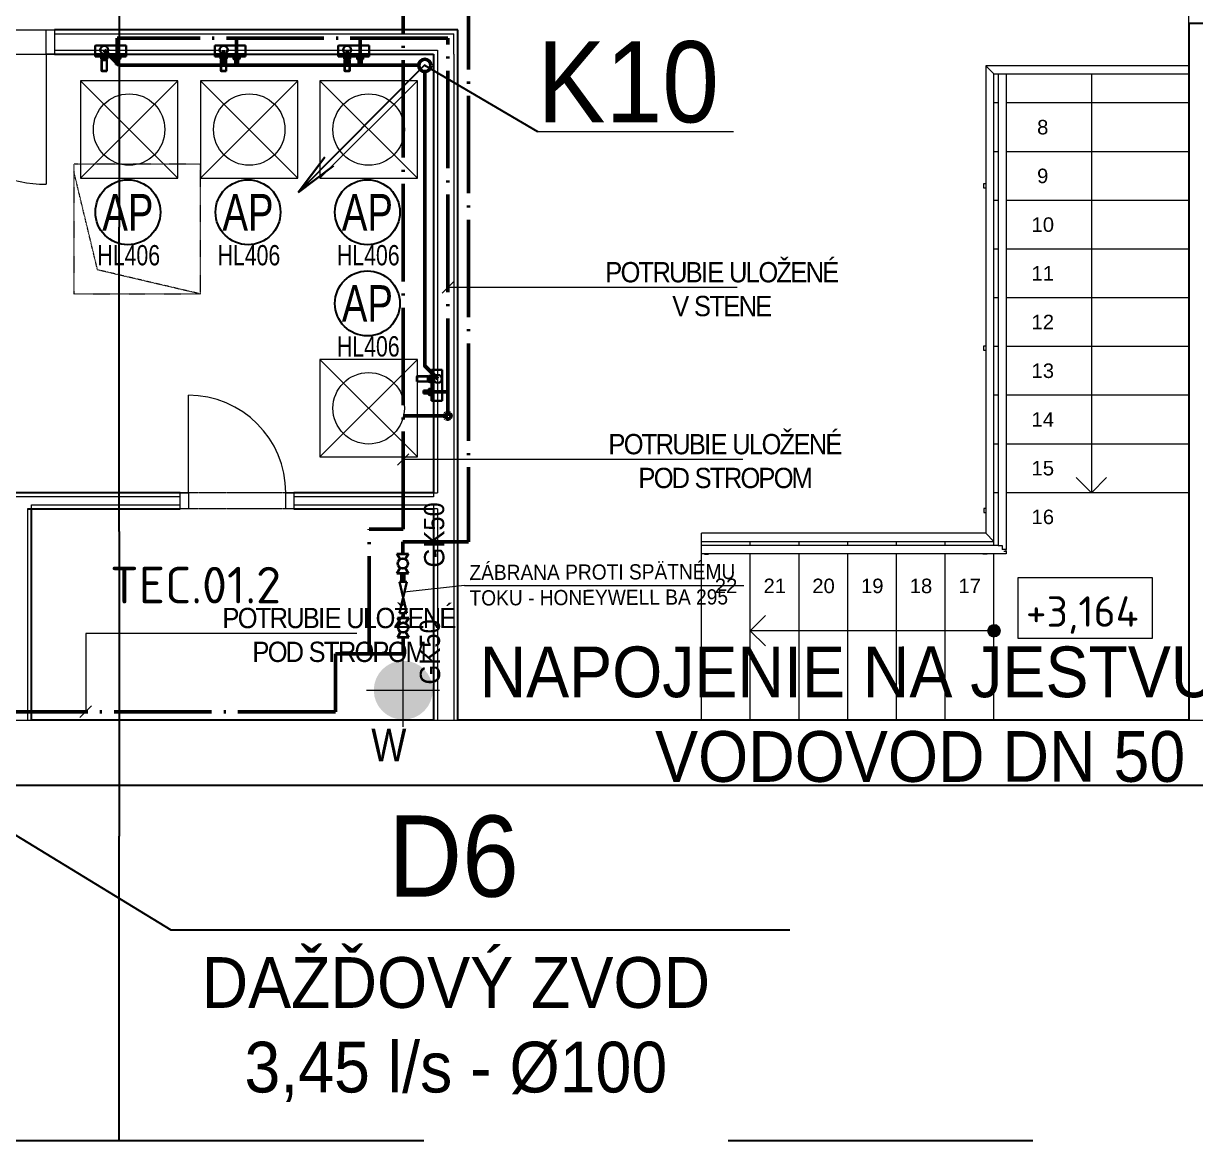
# Model space of a CAD drawing. Header units: millimetres. Extents: x 2377 to 264466, y -28213 to 61616.
# Drawn here: x 28192 to 35409, y 4870 to 11750 of the extents above; entities that cross this region are included whole.
import ezdxf
from ezdxf.enums import TextEntityAlignment as Align
from ezdxf.lldxf.tags import DXFTag

# ---------------------------------------------------------------- set-up
doc = ezdxf.new("R2010")
doc.units = ezdxf.units.MM
for name, pattern in [('ACAD_ISO04W100', [30.5, 24, -3, 0.5, -3]), ('Bodkočiarkovaná 3mm', [5, 3, -1, 0, -1]), ('DOT_CENTER', [14, 12, -1, 0, -1]), ('Nad rovinou rezu _viditeľná hrana_', [6, 3, -1.5, 0, -1.5]), ('Čiark_ s dvoma bodkami 3mm', [6, 3, -1, 0, -1, 0, -1]), ('Čiarkovaná 3mm', [6, 3, -3])]:
    doc.linetypes.add(name, pattern=pattern)
doc.layers.get('0').update_dxf_attribs({"color": 8})
for name, color, linetype, lineweight in [('04_Čiarkovaná_0_18mm', 8, 'Čiarkovaná 3mm', 9), ('1', 250, 'Continuous', 0), ('_Overhead_', 8, 'Nad rovinou rezu _viditeľná hrana_', 9), ('Balusters', 8, 'Continuous', 9), ('Common Edges', 8, 'Continuous', 20), ('Dvere - nad rovinou rezu', 8, 'Bodkočiarkovaná 3mm', 9), ('Floors', 8, 'Continuous', 20), ('Frame_Mullion', 8, 'Continuous', 20), ('Handrails', 8, 'Continuous', 9), ('Hrubsia', 7, 'Continuous', 35), ('Nosing Lines', 8, 'Continuous', 20), ('Outlines', 8, 'Continuous', 20), ('Plan Swing', 8, 'Continuous', 9), ('Plumbing Fixtures', 8, 'Continuous', 9), ('Rails', 8, 'Continuous', 9), ('Riser Lines', 8, 'Čiark_ s dvoma bodkami 3mm', 9), ('Room Tags', 8, 'Continuous', 9), ('Spot Elevations', 8, 'Continuous', 9), ('Stair Tread_Riser Numbers', 8, 'Continuous', 9), ('Supports', 8, 'Continuous', 9), ('Up Arrows', 8, 'Continuous', 9), ('Walls', 8, 'Continuous', 25), ('ZTI- POPIS DIMENZIE', 250, 'Continuous', 18), ('ZTI- POPIS POTRUBIA', 7, 'Continuous', 18), ('ZTI- PRÍVOD POŽIARNEJ VODY', 144, 'ACAD_ISO04W100', 50), ('ZTI- PRÍVOD STUDENEJ VODY', 5, 'ACAD_ISO04W100', 50), ('ZTI-popis', 7, 'Continuous', 20), ('ZTI_KANAL', 30, 'Continuous', 50), ('ZTI_S_KANAL', 30, 'Continuous', 50)]:
    doc.layers.add(name, color=color, linetype=linetype, lineweight=lineweight)
doc.layers.add('A_POZNAMKY_ZTI', color=7, linetype='Continuous', lineweight=40, true_color=0x8f4700)
doc.layers.add('ZTI- PRÍVOD STUDENEJ VODY Z UŠĽACHTILEJ OCELE', color=7, linetype='ACAD_ISO04W100', lineweight=80, true_color=0xfa7705)
for name, color, linetype in [('IS_Armatura_Vodovod', 7, 'SOLID'), ('IS_Popisy_úseků_Vodovod', 7, 'SOLID'), ('ZT_SMER STUPANIA', 4, 'Continuous'), ('ZTI_popis Pluvia 150', 7, 'Continuous'), ('ZTI_T_ZARPR', 4, 'Continuous')]:
    doc.layers.add(name, color=color, linetype=linetype)
doc.layers.add('NETLAC', color=240, linetype='Čiarkovaná 3mm', plot=False, transparency=0.1)
doc.styles.add('Arial', font='arial.ttf', dxfattribs={"height": 89.296875})
doc.styles.add('Arial Narrow', font='', dxfattribs={"height": 75})
doc.styles.add('HRUBE', font='arial.ttf', dxfattribs={"width": 0.75})
doc.styles.add('ISOCPEUR_2', font='isocpeur.ttf', dxfattribs={"height": 187.5})
doc.styles.add('ISOCPEUR_6', font='isocpeur.ttf', dxfattribs={"height": 225})
doc.styles.add('Popis_ZTI', font='arial.ttf', dxfattribs={"width": 0.9, "height": 125})
doc.styles.add('Simplex', font='simplex.shx', dxfattribs={"width": 0.7})
doc.styles.add('Style-Arial', font='arial.ttf')
doc.styles.get('Arial Narrow').set_extended_font_data('Arial Narrow')
tags = doc.linetypes.add('SOLID', pattern=[10, 10, 0]).pattern_tags.tags
tags[6:7] = [DXFTag(74, 4), DXFTag(75, 0), DXFTag(340, '0'), DXFTag(46, 0.0), DXFTag(50, 0.0), DXFTag(44, 0.0), DXFTag(45, 0.0)]
tags[4:5] = [DXFTag(74, 4), DXFTag(75, 0), DXFTag(340, '0'), DXFTag(46, 0.0), DXFTag(50, 0.0), DXFTag(44, 0.0), DXFTag(45, 0.0)]

# ---------------------------------------------------------------- blocks, each defined once
blk = doc.blocks.new('Railing - Railing-4875945-2NP _PRAC_')
at = {"layer": 'Rails'}
for p, q in [((19182.3, -11076.7), (19132.3, -11026.7)), ((19132.3, -11026.7), (19132.3, -13906.7)), ((20382.3, -11026.7), (19132.3, -11026.7)), ((19182.3, -13956.7), (19182.3, -11076.7)), ((19182.3, -11076.7), (20382.3, -11076.7)), ((17382.3, -13956.7), (17382.3, -13906.7)), ((19132.3, -13906.7), (17382.3, -13906.7)), ((19182.3, -13956.7), (19132.3, -13906.7)), ((17382.3, -13956.7), (19182.3, -13956.7))]:
    blk.add_line(p, q, dxfattribs=at)
blk = doc.blocks.new('Stlpik_montovany_na_celo - Stlpik_montovany_na_celo-4876154-2NP _PRAC_')
at = {"layer": 'Supports'}
for p, q in [((-12.8, -25), (-12.8, -37.2)), ((-12.8, -37.2), (12.8, -37.2)), ((12.8, -37.2), (12.8, -25))]:
    blk.add_line(p, q, dxfattribs=at)
blk = doc.blocks.new('Stlpik_montovany_na_celo - Stlpik_montovany_na_celo-4876155-2NP _PRAC_')
at = {"layer": 'Supports'}
for p, q in [((-12.8, -25), (-12.8, -40.3)), ((-12.8, -40.3), (12.8, -40.3)), ((12.8, -40.3), (12.8, -25))]:
    blk.add_line(p, q, dxfattribs=at)
blk = doc.blocks.new('Stlpik_montovany_na_celo - Stlpik_montovany_na_celo-4876156-2NP _PRAC_')
at = {"layer": 'Supports'}
for p, q in [((-12.8, -25), (-12.8, -39.2)), ((-12.8, -39.2), (12.8, -39.2)), ((12.8, -39.2), (12.8, -25))]:
    blk.add_line(p, q, dxfattribs=at)
blk = doc.blocks.new('CS_Pracka - CS_Pracka-4666743-2NP _PRAC_')
at = {"layer": 'Plumbing Fixtures'}
for p, q in [((600, -600), (0, 0)), ((0, -600), (600, 0)), ((600, 0), (0, 0)), ((0, 0), (0, -600)), ((600, -600), (600, 0)), ((0, -600), (600, -600))]:
    blk.add_line(p, q, dxfattribs=at)
blk.add_circle((300, -300), 220, dxfattribs=at)
blk = doc.blocks.new('Dvere 1-kridlové obložkové plné - 600x1970 PZ-5048903-2NP _PRAC_')
at = {"layer": 'Dvere - nad rovinou rezu'}
for p, q in [((-350, 50), (350, 50)), ((-350, -50), (350, -50))]:
    blk.add_line(p, q, dxfattribs=at)
at = {"layer": 'Frame_Mullion'}
for p, q in [((-350, 50), (-300, 50)), ((-350, -50), (-350, 50)), ((-300, 50), (-300, -50)), ((300, 50), (350, 50)), ((300, -50), (300, 50)), ((350, 50), (350, -50)), ((-300, -50), (-350, -50)), ((350, -50), (300, -50))]:
    blk.add_line(p, q, dxfattribs=at)
at = {"layer": 'Plan Swing'}
blk.add_line((300, -50), (300, -650), dxfattribs=at)
blk.add_arc((300, -50), 600, 180, 270, dxfattribs=at)
blk = doc.blocks.new('CS_Pracka - CS_Pracka-1783227-2NP _PRAC_')
at = {"layer": 'Plumbing Fixtures'}
for p, q in [((600, 600), (0, 0)), ((0, 600), (600, 0)), ((600, 600), (0, 600)), ((0, 600), (0, 0)), ((600, 0), (600, 600)), ((0, 0), (600, 0))]:
    blk.add_line(p, q, dxfattribs=at)
blk.add_circle((300, 300), 220, dxfattribs=at)
blk = doc.blocks.new('Railing - Railing-4960340-2NP _PRAC_')
at = {"layer": 'Rails'}
for p, q in [((19207.7, -11076.7), (19207.7, -13656.7)), ((19257.7, -11076.7), (19257.7, -13656.7)), ((19207.7, -13656.7), (19207.7, -13982.1)), ((19257.7, -13656.7), (19257.7, -14007.1)), ((17382.3, -14032.1), (17382.3, -13982.1)), ((17682.3, -13982.1), (17382.3, -13982.1)), ((19207.7, -13982.1), (17682.3, -13982.1)), ((17682.3, -14032.1), (17382.3, -14032.1)), ((19257.7, -14032.1), (17682.3, -14032.1)), ((19257.7, -14017.1), (19257.7, -14032.1))]:
    blk.add_line(p, q, dxfattribs=at)
blk = doc.blocks.new('Handrail Type - Handrail_Internal_-4960359-2NP _PRAC_')
at = {"layer": 'Handrails'}
for p, q in [((19207.7, -13982.1), (19232.7, -13982.1)), ((19232.7, -13982.1), (19232.7, -14007.1)), ((19257.7, -14007.1), (19232.7, -14007.1)), ((19242.7, -14017.1), (19257.7, -14017.1)), ((19257.7, -14017.1), (19257.7, -14007.1))]:
    blk.add_line(p, q, dxfattribs=at)
blk = doc.blocks.new('Stlpik_montovany_na_celo - Stlpik_montovany_na_celo-4960412-2NP _PRAC_')
at = {"layer": 'Supports'}
for p, q in [((-12.8, -25), (-12.8, -26.9)), ((-12.8, -26.9), (12.8, -26.9)), ((12.8, -26.9), (12.8, -25))]:
    blk.add_line(p, q, dxfattribs=at)
blk = doc.blocks.new('Stlpik_montovany_na_celo - Stlpik_montovany_na_celo-4960413-2NP _PRAC_')
at = {"layer": 'Supports'}
for p, q in [((-12.8, -25), (-12.8, -28.9)), ((-12.8, -28.9), (12.8, -28.9)), ((12.8, -28.9), (12.8, -25))]:
    blk.add_line(p, q, dxfattribs=at)
blk = doc.blocks.new('Dvere 1-kridlové obložkové plné - 800x1970 PZ-V12-2NP _PRAC_')
at = {"layer": 'Dvere - nad rovinou rezu'}
for p, q in [((-450, 75), (450, 75)), ((-450, -75), (450, -75))]:
    blk.add_line(p, q, dxfattribs=at)
at = {"layer": 'Frame_Mullion'}
for p, q in [((-450, 75), (-400, 75)), ((-450, -75), (-450, 75)), ((-400, 75), (-400, -75)), ((400, 75), (450, 75)), ((400, -75), (400, 75)), ((450, 75), (450, -75)), ((-400, -75), (-450, -75)), ((450, -75), (400, -75))]:
    blk.add_line(p, q, dxfattribs=at)
at = {"layer": 'Plan Swing'}
blk.add_line((400, -75), (400, -875), dxfattribs=at)
blk.add_arc((400, -75), 800, 180, 270, dxfattribs=at)
blk = doc.blocks.new('Spot Elevations - Vyskova kota v podoryse-64578-2NP _PRAC_')
at = {"layer": 'Spot Elevations'}
for p, q in [((-5.5, 0), (-5.5, 5)), ((-5.5, 5), (5.5, 5)), ((5.5, 5), (5.5, 0)), ((5.5, 0), (-5.5, 0))]:
    blk.add_line(p, q, dxfattribs=at)
blk = doc.blocks.new('2NP podklad')
at = {"layer": 'A_POZNAMKY_ZTI', "linetype": 'Continuous', "lineweight": 0, "ltscale": 0.01, "transparency": 33554495}
blk.add_hatch(color=5, dxfattribs=at).paths.add_polyline_path([(30349.3, 7643.5, 1), (30712.4, 7643.5, 1)])
at = {"layer": 'Up Arrows'}
h = blk.add_hatch(color=252, dxfattribs=at)
edge = h.paths.add_edge_path()
edge.add_arc((34167.7, 8009.7), 37.5, 0, 360)
blk.add_hatch(color=252, dxfattribs=at).paths.add_polyline_path([(34162.4, 7972.6), (34183.3, 7975.6), (34199.2, 7989.4), (34205.2, 8009.7), (34199.2, 8030), (34183.3, 8043.8), (34162.4, 8046.8), (34143.1, 8038), (34131.7, 8020.2), (34131.7, 7999.1), (34143.1, 7981.3)])
at = {"layer": '04_Čiarkovaná_0_18mm', "color": 252}
blk.add_line((34167.7, 11439.7), (35367.7, 11439.7), dxfattribs=at)
at = {"layer": '_Overhead_', "color": 252}
for p, q in [((29282.7, 10883.6), (28502.7, 10883.6)), ((28502.7, 10883.6), (28502.7, 10838)), ((28648.6, 10232), (28502.7, 10838)), ((28502.7, 10838), (28502.7, 10083.6)), ((29282.7, 10083.6), (29282.7, 10883.6)), ((29282.7, 10083.6), (28648.6, 10232)), ((28502.7, 10083.6), (29282.7, 10083.6))]:
    blk.add_line(p, q, dxfattribs=at)
at = {"layer": 'A_POZNAMKY_ZTI', "color": 5, "linetype": 'Continuous', "lineweight": 20, "ltscale": 0.01}
blk.add_line((30304.8, 7643.4), (30754.8, 7643.4), dxfattribs=at)
at = {"layer": 'Common Edges', "color": 252}
for p, q in [((28383, 11684.7), (30842.7, 11684.7)), ((30842.7, 11559.7), (30842.7, 11684.7)), ((28383, 11584.7), (29405.2, 11584.7)), ((29405.2, 11584.7), (29405.2, 11559.7)), ((29442.7, 11559.7), (29442.7, 11584.7)), ((29442.7, 11584.7), (30742.7, 11584.7)), ((30742.7, 11584.7), (30742.7, 8859.7)), ((30842.7, 11559.7), (30842.7, 7459.7)), ((29157.7, 8834.7), (28142.4, 8834.7)), ((30717.7, 8834.7), (29857.7, 8834.7)), ((30717.7, 8859.7), (30742.7, 8859.7)), ((30717.7, 8859.7), (30717.7, 8834.7)), ((28217.4, 8759.7), (28217.4, 8759.7)), ((28217.4, 8759.7), (28217.4, 7459.7)), ((28242.4, 8759.7), (28242.4, 8784.7)), ((28242.4, 8784.7), (29157.7, 8784.7)), ((29857.7, 8784.7), (30717.7, 8784.7)), ((30717.7, 8784.7), (30717.7, 8759.7)), ((30742.7, 8759.7), (30717.7, 8759.7)), ((30742.7, 8759.7), (30742.7, 7459.7)), ((28142.4, 7459.7), (28242.4, 7459.7)), ((30717.7, 7459.7), (30867.7, 7459.7)), ((35367.7, 7459.7), (35517.7, 7459.7))]:
    blk.add_line(p, q, dxfattribs=at)
at = {"layer": 'Floors', "color": 252}
for p, q in [((35367.7, 11749.7), (35367.7, 13169.7)), ((27533, 11709.7), (28333, 11709.7)), ((32367.7, 8534.3), (32367.7, 8559.7)), ((32367.7, 7459.7), (32367.7, 8484.3))]:
    blk.add_line(p, q, dxfattribs=at)
at = {"layer": 'Nosing Lines', "color": 252}
for p, q in [((34193.1, 11259.7), (34167.7, 11259.7)), ((35367.7, 11259.7), (34243.1, 11259.7)), ((34193.1, 10959.7), (34167.7, 10959.7)), ((35367.7, 10959.7), (34243.1, 10959.7)), ((34193.1, 10659.7), (34167.7, 10659.7)), ((35367.7, 10659.7), (34243.1, 10659.7)), ((34193.1, 10359.7), (34167.7, 10359.7)), ((35367.7, 10359.7), (34243.1, 10359.7)), ((34193.1, 10059.7), (34167.7, 10059.7)), ((35367.7, 10059.7), (34243.1, 10059.7)), ((34193.1, 9759.7), (34167.7, 9759.7)), ((35367.7, 9759.7), (34243.1, 9759.7)), ((34193.1, 9459.7), (34167.7, 9459.7)), ((35367.7, 9459.7), (34243.1, 9459.7)), ((34193.1, 9159.7), (34167.7, 9159.7)), ((35367.7, 9159.7), (34243.1, 9159.7)), ((34193.1, 8859.7), (34167.7, 8859.7)), ((35367.7, 8859.7), (34243.1, 8859.7)), ((32667.7, 8534.3), (32667.7, 8559.7)), ((32967.7, 8534.3), (32967.7, 8559.7)), ((33267.7, 8534.3), (33267.7, 8559.7)), ((33567.7, 8534.3), (33567.7, 8559.7)), ((33867.7, 8534.3), (33867.7, 8559.7)), ((32667.7, 7459.7), (32667.7, 8484.3)), ((32967.7, 7459.7), (32967.7, 8484.3)), ((33267.7, 7459.7), (33267.7, 8484.3)), ((33567.7, 7459.7), (33567.7, 8484.3)), ((33867.7, 7459.7), (33867.7, 8484.3))]:
    blk.add_line(p, q, dxfattribs=at)
at = {"layer": 'Outlines', "color": 252}
for p, q in [((34167.7, 8534.3), (34167.7, 8559.7)), ((34167.7, 7459.7), (34167.7, 8484.3))]:
    blk.add_line(p, q, dxfattribs=at)
at = {"layer": 'Riser Lines', "color": 252}
for p, q in [((34193.1, 11259.7), (34167.7, 11259.7)), ((35367.7, 11259.7), (34243.1, 11259.7)), ((34193.1, 10959.7), (34167.7, 10959.7)), ((35367.7, 10959.7), (34243.1, 10959.7)), ((34193.1, 10659.7), (34167.7, 10659.7)), ((35367.7, 10659.7), (34243.1, 10659.7)), ((34193.1, 10359.7), (34167.7, 10359.7)), ((35367.7, 10359.7), (34243.1, 10359.7)), ((34193.1, 10059.7), (34167.7, 10059.7)), ((35367.7, 10059.7), (34243.1, 10059.7)), ((34193.1, 9759.7), (34167.7, 9759.7)), ((35367.7, 9759.7), (34243.1, 9759.7)), ((34193.1, 9459.7), (34167.7, 9459.7)), ((35367.7, 9459.7), (34243.1, 9459.7)), ((34193.1, 9159.7), (34167.7, 9159.7)), ((35367.7, 9159.7), (34243.1, 9159.7)), ((34193.1, 8859.7), (34167.7, 8859.7)), ((35367.7, 8859.7), (34243.1, 8859.7)), ((32667.7, 8534.3), (32667.7, 8559.7)), ((32967.7, 8534.3), (32967.7, 8559.7)), ((33267.7, 8534.3), (33267.7, 8559.7)), ((33567.7, 8534.3), (33567.7, 8559.7)), ((33867.7, 8534.3), (33867.7, 8559.7)), ((34167.7, 8534.3), (34167.7, 8559.7)), ((32667.7, 7459.7), (32667.7, 8484.3)), ((32967.7, 7459.7), (32967.7, 8484.3)), ((33267.7, 7459.7), (33267.7, 8484.3)), ((33567.7, 7459.7), (33567.7, 8484.3)), ((33867.7, 7459.7), (33867.7, 8484.3)), ((34167.7, 7459.7), (34167.7, 8484.3))]:
    blk.add_line(p, q, dxfattribs=at)
at = {"layer": 'Up Arrows', "color": 252}
for p, q in [((34767.7, 11439.7), (34767.7, 11259.7)), ((34767.7, 11259.7), (34767.7, 10959.7)), ((34767.7, 10959.7), (34767.7, 10659.7)), ((34767.7, 10659.7), (34767.7, 10359.7)), ((34767.7, 10359.7), (34767.7, 10059.7)), ((34767.7, 10059.7), (34767.7, 9759.7)), ((34767.7, 9759.7), (34767.7, 9459.7)), ((34767.7, 9459.7), (34767.7, 9159.7)), ((34767.7, 9159.7), (34767.7, 8859.7)), ((34767.7, 8859.7), (34673.9, 8953.4)), ((34767.7, 8859.7), (34861.4, 8953.4)), ((32667.7, 8009.7), (32761.4, 8103.4)), ((34143.1, 8038), (34131.7, 8020.2)), ((34131.7, 8020.2), (34131.7, 7999.1)), ((34162.4, 8046.8), (34143.1, 8038)), ((34183.3, 8043.8), (34162.4, 8046.8)), ((34199.2, 8030), (34183.3, 8043.8)), ((34205.2, 8009.7), (34199.2, 8030)), ((32967.7, 8009.7), (32667.7, 8009.7)), ((32667.7, 8009.7), (32761.4, 7915.9)), ((33267.7, 8009.7), (32967.7, 8009.7)), ((33567.7, 8009.7), (33267.7, 8009.7)), ((33867.7, 8009.7), (33567.7, 8009.7)), ((34167.7, 8009.7), (33867.7, 8009.7)), ((34131.7, 7999.1), (34143.1, 7981.3)), ((34143.1, 7981.3), (34162.4, 7972.6)), ((34162.4, 7972.6), (34183.3, 7975.6)), ((34183.3, 7975.6), (34199.2, 7989.4)), ((34199.2, 7989.4), (34205.2, 8009.7))]:
    blk.add_line(p, q, dxfattribs=at)
blk.add_circle((34167.7, 8009.7), 37.5, dxfattribs=at)
at = {"layer": 'Walls', "color": 252}
for p, q in [((30867.7, 11709.7), (28383, 11709.7)), ((30867.7, 7459.7), (30867.7, 11709.7)), ((35517.7, 11749.7), (35367.7, 11749.7)), ((35367.7, 11749.7), (35367.7, 7459.7)), ((28383, 11559.7), (30717.7, 11559.7)), ((30717.7, 11559.7), (30717.7, 8859.7)), ((29157.7, 8859.7), (28142.4, 8859.7)), ((30717.7, 8859.7), (29857.7, 8859.7)), ((28217.4, 8759.7), (29157.7, 8759.7)), ((28242.4, 7459.7), (28242.4, 8759.7)), ((29857.7, 8759.7), (30717.7, 8759.7)), ((30717.7, 8759.7), (30717.7, 7459.7)), ((30717.7, 7459.7), (28242.4, 7459.7)), ((35367.7, 7459.7), (30867.7, 7459.7)), ((5262.7, 7059.7), (65697.7, 7059.7))]:
    blk.add_line(p, q, dxfattribs=at)
at = {"layer": 'Balusters', "color": 252}
for name in ['Railing - Railing-4875945-2NP _PRAC_', 'Railing - Railing-4960340-2NP _PRAC_']:
    blk.add_blockref(name, (14985.4, 22516.3), dxfattribs=at)
at = {"layer": 'Frame_Mullion', "color": 252}
blk.add_blockref('Dvere 1-kridlové obložkové plné - 800x1970 PZ-V12-2NP _PRAC_', (27933, 11634.7), dxfattribs=at)
at = {"layer": 'Frame_Mullion', "color": 252, "rotation": 180}
blk.add_blockref('Dvere 1-kridlové obložkové plné - 600x1970 PZ-5048903-2NP _PRAC_', (29507.7, 8809.7), dxfattribs=at)
at = {"layer": 'Handrails', "color": 252}
blk.add_blockref('Handrail Type - Handrail_Internal_-4960359-2NP _PRAC_', (14985.4, 22516.3), dxfattribs=at)
at = {"layer": 'Plumbing Fixtures', "color": 252, "rotation": 180}
for p in [(29143, 10796), (29882.7, 10796)]:
    blk.add_blockref('CS_Pracka - CS_Pracka-4666743-2NP _PRAC_', p, dxfattribs=at)
at = {"layer": 'Plumbing Fixtures', "color": 252}
for p in [(30017.7, 10796), (30017.7, 9079.7)]:
    blk.add_blockref('CS_Pracka - CS_Pracka-1783227-2NP _PRAC_', p, dxfattribs=at)
at = {"layer": 'Spot Elevations', "color": 252, "xscale": 74.99999999999996, "yscale": 74.99999999999996, "zscale": 74.99999999999996}
blk.add_blockref('Spot Elevations - Vyskova kota v podoryse-64578-2NP _PRAC_', (34728.8, 7961.8), dxfattribs=at)
at = {"layer": 'Supports', "color": 252, "rotation": 270}
for name, p in [('Stlpik_montovany_na_celo - Stlpik_montovany_na_celo-4876156-2NP _PRAC_', (34142.7, 10749.7)), ('Stlpik_montovany_na_celo - Stlpik_montovany_na_celo-4876155-2NP _PRAC_', (34142.7, 9749.7)), ('Stlpik_montovany_na_celo - Stlpik_montovany_na_celo-4876154-2NP _PRAC_', (34142.7, 8749.7))]:
    blk.add_blockref(name, p, dxfattribs=at)
at = {"layer": 'Supports', "color": 252}
for name, p in [('Stlpik_montovany_na_celo - Stlpik_montovany_na_celo-4960413-2NP _PRAC_', (32398.3, 8509.3)), ('Stlpik_montovany_na_celo - Stlpik_montovany_na_celo-4960412-2NP _PRAC_', (34112.7, 8509.3))]:
    blk.add_blockref(name, p, dxfattribs=at)
at = {"layer": 'A_POZNAMKY_ZTI', "color": 5, "linetype": 'Continuous', "lineweight": 20, "insert": (30442, 7306.4), "char_height": 200, "attachment_point": 5, "style": 'Arial Narrow', "bg_fill": 3, "box_fill_scale": 1, "bg_fill_color": 256, "bg_fill_transparency": 0}
blk.add_mtext('\\A1;{\\pqc;\\fArial Narrow|b0|i0|c238|p34;W}', dxfattribs=at)
at = {"layer": 'Room Tags', "color": 252, "insert": (28725.2, 8403.3), "char_height": 225, "width": 1250.632, "attachment_point": 1, "style": 'ISOCPEUR_6'}
blk.add_mtext('TEC.01.2', dxfattribs=at)
at = {"layer": 'Spot Elevations', "color": 252, "insert": (34363.7, 8221.7), "char_height": 187.5, "width": 840.304, "attachment_point": 1, "line_spacing_factor": 1.149209, "style": 'ISOCPEUR_2'}
blk.add_mtext('+3,164', dxfattribs=at)
at = {"layer": 'Stair Tread_Riser Numbers', "color": 252, "attachment_point": 1, "line_spacing_factor": 0.941778, "style": 'Arial'}
for s, insert, char_height, width in [('\\fArial|b0|i0|c238|p34|;8', (34433.3, 11155.5), 89.297, 82.416), ('\\fArial|b0|i0|c238|p34|;9', (34433.3, 10855.5), 89.297, 82.416), ('10', (34399, 10555.5), 89.3, 164.832), ('11', (34399, 10255.5), 89.3, 164.832), ('12', (34399, 9955.5), 89.3, 164.832), ('13', (34399, 9655.5), 89.3, 164.832), ('14', (34399, 9355.5), 89.3, 164.832), ('15', (34399, 9055.5), 89.3, 164.832), ('16', (34399, 8755.5), 89.3, 164.832), ('22', (32449, 8330.5), 89.3, 164.832), ('21', (32749, 8330.5), 89.3, 164.832), ('20', (33049, 8330.5), 89.3, 164.832), ('19', (33349, 8330.5), 89.3, 164.832), ('18', (33649, 8330.5), 89.3, 164.832), ('17', (33949, 8330.5), 89.3, 164.832)]:
    blk.add_mtext(s, dxfattribs=dict(at, insert=insert, char_height=char_height, width=width))
at = {"layer": 'A_POZNAMKY_ZTI', "color": 5, "linetype": 'Continuous', "lineweight": 20, "ltscale": 0.01}
blk.add_line((30529.8, 7418.4), (30529.8, 7868.4), dxfattribs=at)
blk = doc.blocks.new('netlac')
at = {"layer": 'NETLAC', "ltscale": 500}
for p, q in [((73350.7, 26406.4), (73350.7, 5406.4)), ((83850.7, 5406.4), (83850.7, 26406.4)), ((73350.7, 5406.4), (83850.7, 5406.4))]:
    blk.add_line(p, q, dxfattribs=at)
blk = doc.blocks.new('HL 405')
at = {"color": 7, "lineweight": 30}
for p, q in [((365.9, 112.8), (365.9, 144.8)), ((365.9, 144.8), (384.9, 144.8)), ((384.9, 112.8), (384.9, 144.8)), ((320.4, 82.5), (320.4, 95.5)), ((320.4, 95.5), (510.4, 95.5)), ((320.4, 82.5), (510.4, 82.5)), ((320.4, 29.8), (320.4, 82.5)), ((375.4, 112.8), (365.9, 112.8)), ((510.4, 95.5), (510.4, 82.5)), ((510.4, 29.8), (510.4, 82.5)), ((320.9, 29.3), (320.4, 29.8)), ((320.9, 29.3), (509.9, 29.3)), ((509.9, 29.3), (510.4, 29.8))]:
    blk.add_line(p, q, dxfattribs=at)
at = {"color": 7, "linetype": 'Continuous', "lineweight": 30}
for p, q in [((355.2, 95.3), (355.2, 97.3)), ((395.5, 97.3), (355.2, 97.3)), ((395.5, 95.3), (355.2, 95.3)), ((356.2, 97.8), (355.7, 97.8)), ((357, 108.3), (356.2, 107.5)), ((356.2, 107.5), (356.2, 97.8)), ((356.5, 107.5), (356.2, 107.5)), ((356.5, 97.8), (356.2, 97.8)), ((356.5, 97.8), (356.5, 107.5)), ((357.3, 97.8), (356.5, 97.8)), ((393.8, 111.8), (357, 111.8)), ((357, 111.8), (357, 108.3)), ((357, 108.3), (357.3, 108.3)), ((357.3, 108.3), (357.3, 107.6)), ((357.3, 97.8), (357.3, 107.5)), ((360.8, 107.5), (357.3, 107.5)), ((360.8, 97.8), (357.3, 97.8)), ((392.8, 112.8), (358, 112.8)), ((358, 108.3), (361.5, 108.3)), ((360.8, 97.8), (360.8, 107.5)), ((361.5, 97.8), (360.8, 97.8)), ((361.5, 108.3), (361.5, 97.8)), ((362.9, 97.8), (361.5, 97.8)), ((362.9, 97.8), (362.9, 107.5)), ((369, 107.5), (362.9, 107.5)), ((369, 97.8), (362.9, 97.8)), ((363.3, 108.3), (369.4, 108.3)), ((369, 97.8), (369, 107.5)), ((369.4, 97.8), (369, 97.8)), ((369.4, 108.3), (369.4, 97.8)), ((371.9, 97.8), (369.4, 97.8)), ((371.9, 108.3), (378.9, 108.3)), ((371.9, 107.5), (371.9, 108.3)), ((378.9, 107.5), (371.9, 107.5)), ((371.9, 97.8), (371.9, 107.5)), ((378.9, 97.8), (371.9, 97.8)), ((378.9, 108.3), (378.9, 107.5)), ((378.9, 97.8), (378.9, 107.5)), ((381.4, 97.8), (378.9, 97.8)), ((381.4, 108.3), (387.4, 108.3)), ((381.4, 108.3), (381.4, 97.8)), ((381.8, 97.8), (381.4, 97.8)), ((387.9, 107.5), (381.8, 107.5)), ((381.8, 97.8), (381.8, 107.5)), ((387.9, 97.8), (381.8, 97.8)), ((387.9, 97.8), (387.9, 107.5)), ((389.3, 97.8), (387.9, 97.8)), ((389.3, 108.3), (392.8, 108.3)), ((389.3, 108.3), (389.3, 97.8)), ((390, 97.8), (389.3, 97.8)), ((393.5, 107.5), (390, 107.5)), ((390, 97.8), (390, 107.5)), ((393.5, 97.8), (390, 97.8)), ((393.4, 108.3), (393.8, 108.3)), ((393.4, 108.3), (393.4, 107.6)), ((393.5, 97.8), (393.5, 107.5)), ((394.3, 97.8), (393.5, 97.8)), ((393.8, 111.8), (393.8, 108.3)), ((393.8, 108.3), (394.6, 107.5)), ((394.6, 107.5), (394.3, 107.5)), ((394.3, 97.8), (394.3, 107.5)), ((394.6, 97.8), (394.3, 97.8)), ((394.6, 107.5), (394.6, 97.8)), ((395, 97.8), (394.6, 97.8)), ((395.5, 95.3), (395.5, 97.3))]:
    blk.add_line(p, q, dxfattribs=at)
at = {"color": 7, "lineweight": 30}
blk.add_circle((455.4, 56.4), 25, dxfattribs=at)
at = {"color": 7, "linetype": 'Continuous', "lineweight": 30}
for centre, radius, start, end in [((355.7, 97.3), 0.5, 90, 180), ((358, 111.8), 1, 90, 180), ((392.8, 111.8), 1, 360, 90), ((395, 97.3), 0.5, 0, 90)]:
    blk.add_arc(centre, radius, start, end, dxfattribs=at)
for points in [[(357.3, 108.3), (357.1, 108.1), (356.9, 107.9), (356.7, 107.7), (356.5, 107.5)], [(357.3, 107.5), (357.5, 107.7), (357.6, 107.9), (357.8, 108.1), (358, 108.3)], [(361.5, 108.3), (361.3, 108.1), (361.1, 107.9), (361, 107.7), (360.8, 107.5)], [(362.9, 107.5), (363, 107.7), (363.1, 107.9), (363.2, 108.1), (363.3, 108.3)], [(369.4, 108.3), (369.3, 108.1), (369.2, 107.9), (369.1, 107.7), (369, 107.5)], [(381.8, 107.5), (381.7, 107.7), (381.6, 107.9), (381.5, 108.1), (381.4, 108.3)], [(387.4, 108.3), (387.5, 108.1), (387.6, 107.9), (387.7, 107.7), (387.9, 107.5)], [(390, 107.5), (389.8, 107.7), (389.6, 107.9), (389.5, 108.1), (389.3, 108.3)], [(392.8, 108.3), (393, 108.1), (393.1, 107.9), (393.3, 107.7), (393.5, 107.5)], [(394.3, 107.5), (394.1, 107.7), (393.9, 107.9), (393.6, 108.1), (393.4, 108.3)]]:
    blk.add_spline(points, degree=3, dxfattribs=at)
at = {"layer": '1', "color": 7, "linetype": 'Continuous', "lineweight": 30}
for p, q in [((438.9, 184.3), (440.4, 185.8)), ((438.9, 182.8), (438.9, 184.3)), ((471.9, 184.3), (438.9, 184.3)), ((438.9, 118.2), (438.9, 182.8)), ((455.4, 185.8), (440.4, 185.8)), ((440.4, 116.7), (440.4, 185.3)), ((468.6, 185.8), (455.4, 185.8)), ((470.4, 185.8), (468.6, 185.8)), ((470.4, 185.8), (471.9, 184.3)), ((470.4, 185.5), (470.4, 116.7)), ((471.9, 184.3), (471.9, 118.2)), ((435.2, 97.5), (435.2, 95.5)), ((455.4, 95.5), (435.2, 95.5)), ((436.4, 98), (435.7, 98)), ((436.4, 107.6), (437, 108.2)), ((436.4, 98), (436.4, 107.6)), ((436.4, 107.6), (436.7, 107.6)), ((436.7, 98), (436.4, 98)), ((436.7, 107.6), (437.3, 108.2)), ((436.7, 98), (436.7, 107.6)), ((437.3, 98), (436.7, 98)), ((437, 108.2), (437, 112)), ((437, 108.2), (437.3, 108.2)), ((437.3, 108.2), (437.3, 98)), ((437.5, 98), (437.3, 98)), ((437.5, 107.6), (438, 108.2)), ((437.5, 107.6), (440.9, 107.6)), ((437.5, 107.6), (437.5, 98)), ((437.5, 107.6), (440.9, 107.6)), ((440.9, 98), (437.5, 98)), ((455.4, 113), (438, 113)), ((441.4, 108.2), (438, 108.2)), ((438.9, 118.2), (440.4, 116.7)), ((438.9, 118.2), (471.9, 118.2)), ((440.4, 116.7), (444, 113)), ((440.9, 107.6), (441.4, 108.2)), ((440.9, 107.6), (440.9, 98)), ((441.4, 98), (440.9, 98)), ((441.4, 108.2), (441.4, 98)), ((443.1, 98), (441.4, 98)), ((443.1, 107.6), (443.4, 108.2)), ((443.1, 107.6), (449, 107.6)), ((443.1, 107.6), (443.1, 98)), ((449, 98), (443.1, 98)), ((449.3, 108.2), (443.4, 108.2)), ((444, 111), (444, 113)), ((466.7, 113), (444, 113)), ((449, 107.6), (449.3, 108.2)), ((449, 107.6), (449, 98)), ((449.3, 98), (449, 98)), ((449.3, 108.2), (449.3, 98)), ((452, 98), (449.3, 98)), ((455.4, 108.2), (452, 108.2)), ((452, 108.2), (452, 107.6)), ((452, 107.6), (455.4, 107.6)), ((452, 107.6), (452, 98)), ((455.4, 98), (452, 98)), ((472.8, 113), (455.4, 113)), ((458.8, 108.2), (455.4, 108.2)), ((455.4, 107.6), (458.8, 107.6)), ((458.8, 98), (455.4, 98)), ((475.5, 95.5), (455.4, 95.5)), ((458.8, 107.6), (458.8, 108.2)), ((458.8, 98), (458.8, 107.6)), ((461.5, 98), (458.8, 98)), ((467.4, 108.2), (461.5, 108.2)), ((461.5, 98), (461.5, 108.2)), ((461.5, 108.2), (461.8, 107.6)), ((461.8, 98), (461.5, 98)), ((461.8, 107.6), (467.7, 107.6)), ((461.8, 98), (461.8, 107.6)), ((467.7, 98), (461.8, 98)), ((466.7, 113), (470.4, 116.7)), ((466.7, 113), (466.7, 111)), ((467.4, 108.2), (467.7, 107.6)), ((467.7, 98), (467.7, 107.6)), ((469.3, 98), (467.7, 98)), ((472.7, 108.2), (469.3, 108.2)), ((469.3, 98), (469.3, 108.2)), ((469.3, 108.2), (469.9, 107.6)), ((469.9, 98), (469.3, 98)), ((469.9, 107.6), (473.3, 107.6)), ((469.9, 98), (469.9, 107.6)), ((469.9, 107.6), (473.3, 107.6)), ((473.3, 98), (469.9, 98)), ((470.4, 116.7), (471.9, 118.2)), ((472.7, 108.2), (473.3, 107.6)), ((473.3, 98), (473.3, 107.6)), ((473.5, 98), (473.3, 98)), ((473.5, 108.2), (473.8, 108.2)), ((473.5, 98), (473.5, 108.2)), ((473.5, 108.2), (474.1, 107.6)), ((474.1, 98), (473.5, 98)), ((473.8, 112), (473.8, 108.2)), ((473.8, 108.2), (474.4, 107.6)), ((474.1, 107.6), (474.1, 98)), ((474.1, 107.6), (474.4, 107.6)), ((474.4, 98), (474.1, 98)), ((474.4, 107.6), (474.4, 98)), ((475, 98), (474.4, 98)), ((475.5, 95.5), (475.5, 97.5))]:
    blk.add_line(p, q, dxfattribs=at)
at = {"layer": '1', "color": 7, "linetype": 'DOT_CENTER', "lineweight": 30}
for p, q in [((455.4, 184.3), (455.4, 187.3)), ((455.4, 182.8), (455.4, 184.3)), ((375.4, 111.8), (375.4, 108.3)), ((455.4, 107.6), (455.4, 113.7))]:
    blk.add_line(p, q, dxfattribs=at)
at = {"layer": '1', "color": 7, "linetype": 'Continuous', "lineweight": 30}
for centre, radius, start, end in [((435.7, 97.5), 0.5, 90, 180), ((438, 112), 1, 90, 180), ((472.8, 112), 1, 0, 90), ((475, 97.5), 0.5, 0, 90)]:
    blk.add_arc(centre, radius, start, end, dxfattribs=at)
blk = doc.blocks.new('asasdasdasd')
at = {"layer": 'ZT_SMER STUPANIA', "color": 30, "linetype": 'Continuous'}
blk.add_line((26682.9, 6885.6), (25903.7, 6099), dxfattribs=at)
at = {"layer": 'ZT_SMER STUPANIA', "color": 30, "linetype": 'Continuous', "lineweight": 30}
for q in [(26066.6, 6317.4), (26120.5, 6264)]:
    blk.add_line((25903.7, 6099), q, dxfattribs=at)

msp = doc.modelspace()

# ---------------------------------------------------------------- linework, layer by layer
at = {"layer": 'ZTI_popis Pluvia 150', "color": 250, "ltscale": 20}
for p, q in [((27863.3, 6923), (29100.1, 6168)), ((29100.1, 6168), (32911.7, 6168))]:
    msp.add_line(p, q, dxfattribs=at)

# ---------------------------------------------------------------- block references
at = {"color": 0}
msp.add_blockref('2NP podklad', (0, 0), dxfattribs=at)

# ---------------------------------------------------------------- texts
at = {"layer": 'ZTI-popis', "color": 7, "ltscale": 0.04, "attachment_point": 5, "style": 'Simplex'}
for s, insert, char_height, width, rotation in [('{\\fArial|b0|i0|c238|p34;\\W0.9;D6}', (30841, 6618.5), 500, 2813.092, 359.96278), ('\\pxi1.36829,qc;{\\fArial|b0|i0|c238|p34;\\W0.90909;\\C250;DAŽĎOVÝ ZVOD \\P3,45 l/s - %%C100}', (30640.8, 5553.9), 312.5, 11837.472, 0.0013)]:
    msp.add_mtext(s, dxfattribs=dict(at, insert=insert, char_height=char_height, width=width, rotation=rotation))

# ---------------------------------------------------------------- next in the draw order: linework, layer by layer
at = {"color": 0}
msp.add_line((30662.4, 11493.5), (31357.8, 11084.4), dxfattribs=at)
at = {"color": 7, "lineweight": 18, "transparency": 33554687}
msp.add_line((31357.8, 11084.4), (32564.8, 11084.4), dxfattribs=at)
at = {"layer": 'Hrubsia'}
for p, q in [((30492.3, 8484.1), (30512.1, 8450.2)), ((30563, 8484.1), (30543.2, 8450.2)), ((30512.1, 8397), (30492.3, 8363.1)), ((30543.2, 8397), (30563, 8363.1)), ((30494.4, 8089.4), (30514.3, 8055.5)), ((30565.1, 8089.5), (30545.3, 8055.5)), ((30514.3, 8002.3), (30494.5, 7968.4)), ((30545.3, 8002.3), (30565.2, 7968.4))]:
    msp.add_line(p, q, dxfattribs=at)
for points in [[(30492.3, 8484.1), (30563, 8484.1)], [(30563, 8363.1), (30492.3, 8363.1)], [(30494.4, 8089.4), (30565.1, 8089.5)], [(30565.2, 7968.4), (30494.5, 7968.4)]]:
    msp.add_lwpolyline(points, dxfattribs=at)
for centre in [(30527.7, 8423.6), (30529.8, 8028.9)]:
    msp.add_circle(centre, 30.8, dxfattribs=at)
at = {"layer": 'IS_Armatura_Vodovod', "color": 200, "lineweight": 30, "ltscale": 10}
for p, q in [((30552.3, 8311.4, 0), (30507.3, 8117.6, 0)), ((30552.3, 8117.3, 0), (30507.4, 8311.4, 0)), ((30552.3, 8311.4, 0), (30507.4, 8311.4, 0)), ((30552.2, 8117.6, 0), (30507.3, 8117.6, 0))]:
    msp.add_line(p, q, dxfattribs=at)
at = {"layer": 'IS_Popisy_úseků_Vodovod', "lineweight": 20, "ltscale": 10}
for q in [(30537.4, 8247.3, 0), (32627.9, 8289)]:
    msp.add_line((30907.1, 8289), q, dxfattribs=at)
at = {"layer": 'ZTI- POPIS DIMENZIE', "ltscale": 2.5, "transparency": 33554687}
for points in [[(30769.7, 10087.9), (30840.4, 10158.6)], [(30494.4, 9029.1), (30565.2, 9099.9)], [(28540.6, 7475.9), (28611.3, 7546.6)]]:
    msp.add_lwpolyline(points, dxfattribs=at)
at = {"layer": 'ZTI- POPIS POTRUBIA', "ltscale": 10, "transparency": 33554687}
for p, q in [((32585.9, 10123.3), (30805, 10123.3)), ((32620.6, 9064.5), (30529.8, 9064.5)), ((30244.1, 7993.7), (28576, 7993.7))]:
    msp.add_line(p, q, dxfattribs=at)
msp.add_lwpolyline([(28576, 7993.7), (28576, 7511.3)], dxfattribs=at)
at = {"layer": 'ZTI- PRÍVOD POŽIARNEJ VODY', "ltscale": 25}
msp.add_line((30529.8, 8089.4), (30529.8, 8117.6, 0), dxfattribs=at)
at = {"layer": 'ZTI- PRÍVOD POŽIARNEJ VODY', "color": 6, "ltscale": 25}
for points in [[(52825.4, 12066.1), (30932.1, 12066.1), (30932.1, 8557.7)], [(30527.7, 8484.1), (30527.7, 8557.7), (30932.1, 8557.7)]]:
    msp.add_lwpolyline(points, dxfattribs=at)
at = {"layer": 'ZTI- PRÍVOD STUDENEJ VODY', "ltscale": 25}
for points in [[(30529.8, 8636), (30529.8, 11870.3), (11341.4, 11870.3), (11341.4, 14421.6)], [(30805, 9333.2), (30805, 11659), (28769.9, 11659), (28769.9, 11497.4)], [(29504.9, 11497.4), (29504.9, 11659)], [(30265.7, 11497.4), (30265.7, 11659)], [(30655.4, 9480.5), (30805, 9480.5)], [(30529.8, 9333.2), (30805, 9333.2)], [(30529.8, 8636), (30321.4, 8636)], [(30321.4, 7868.4), (30321.4, 8636)], [(30529.8, 7868.4), (30529.8, 7968.4)], [(30113, 7868.4), (30113, 7511.3), (28102.1, 7511.3)], [(30529.8, 7868.4), (30113, 7868.4)]]:
    msp.add_lwpolyline(points, dxfattribs=at)
msp.add_circle((30805, 9333.2), 20, dxfattribs=at)
at = {"layer": 'ZTI- PRÍVOD STUDENEJ VODY Z UŠĽACHTILEJ OCELE', "ltscale": 20}
msp.add_line((30527.7, 8363.1), (30527.7, 8311.4, 0), dxfattribs=at)
at = {"layer": 'ZTI_KANAL'}
for points in [[(30625.9, 11493.5), (28782.3, 11493.5), (28689.9, 11585.8)], [(29424.9, 11585.8), (29424.9, 11493.5)], [(30185.7, 11585.8), (30185.7, 11493.5)], [(30743.8, 9560.5), (30663.3, 9641), (30663.3, 11454.9)]]:
    msp.add_lwpolyline(points, dxfattribs=at)
at = {"layer": 'ZTI_S_KANAL', "color": 30, "ltscale": 50}
msp.add_circle((30663.3, 11491.2), 37.5, dxfattribs=at)
at = {"layer": 'ZTI_T_ZARPR', "color": 4, "linetype": 'Continuous'}
for centre in [(28835.3, 10586.8), (29575, 10586.8), (30310, 10586.8), (30310, 10025.4)]:
    msp.add_circle(centre, 200, dxfattribs=at)

# ---------------------------------------------------------------- next in the draw order: block references
at = {"color": 0, "xscale": 1.25, "yscale": 1.25, "zscale": 1.25}
for p in [(-76031.6, -1888), (-62906.6, -1888)]:
    msp.add_blockref('netlac', p, dxfattribs=at)
for p, rotation in [((29145.3, 11642.2), 179.9999996075108), ((29880.2, 11642.2), 179.9999996075108), ((30641.1, 11642.2), 179.9999996075108), ((30800.2, 9105.1), 89.99999960751084)]:
    msp.add_blockref('HL 405', p, dxfattribs=dict(rotation=rotation))
at = {"layer": 'ZTI- PRÍVOD STUDENEJ VODY'}
msp.add_blockref('asasdasdasd', (3980.4, 4608.8), dxfattribs=at)

# ---------------------------------------------------------------- next in the draw order: texts
at = {"layer": 'IS_Popisy_úseků_Vodovod', "ltscale": 10, "insert": (35102.4, 11133.3), "char_height": 500, "width": 3746.128, "attachment_point": 9, "style": 'Style-Arial'}
msp.add_mtext('\\pxql;{\\W0.9;K10}', dxfattribs=at)
at = {"layer": 'ZTI- POPIS DIMENZIE', "ltscale": 0.04, "transparency": 33554687, "attachment_point": 7, "style": 'Popis_ZTI'}
for s, insert, char_height, width, rotation in [('GK50', (30786, 8399.3, 0), 125, 531, 90.24059), ('ZÁBRANA PROTI SPÄTNÉMU TOKU - HONEYWELL BA 295', (30939, 8163.5), 93.75, 1737.708, 0.24059), ('GK50', (30760, 7678.7, 0), 125, 531, 90.24059)]:
    msp.add_mtext(s, dxfattribs=dict(at, insert=insert, char_height=char_height, width=width, rotation=rotation))
at = {"layer": 'ZTI- POPIS POTRUBIA', "ltscale": 10, "transparency": 33554687, "char_height": 125, "attachment_point": 7, "style": 'Popis_ZTI'}
for s, insert in [('\\pxqc;{\\T0.9;POTRUBIE ULOŽENÉ \\PV STENE}', (31754.8, 9945.1)), ('\\pxqc;{\\T0.9;POTRUBIE ULOŽENÉ \\PPOD STROPOM}', (31774.2, 8886.3)), ('\\pxqc;{\\T0.9;POTRUBIE ULOŽENÉ \\PPOD STROPOM}', (29397.7, 7815.5))]:
    msp.add_mtext(s, dxfattribs=dict(at, insert=insert))
at = {"layer": 'ZTI-popis', "color": 7, "ltscale": 0.04, "insert": (33499.3, 7493.7), "char_height": 312.5, "width": 11837.472, "attachment_point": 5, "rotation": 0.0013, "style": 'Simplex'}
msp.add_mtext('\\pxi1.36829,qc;{\\fArial|b0|i0|c238|p34;\\W0.90909;\\C250;NAPOJENIE NA JESTVUJÚCI\\PVODOVOD DN 50}', dxfattribs=at)
at = {"layer": 'ZTI_T_ZARPR', "color": 4, "linetype": 'Continuous', "style": 'HRUBE', "width": 0.75}
for s, height, p in [('AP', 225, (28835.3, 10586.8)), ('AP', 225, (29575, 10586.8)), ('AP', 225, (30310, 10586.8)), ('HL406', 125, (28840.8, 10322.4)), ('HL406', 125, (29580.6, 10322.4)), ('HL406', 125, (30315.6, 10322.4)), ('AP', 225, (30310, 10025.4)), ('HL406', 125, (30315.6, 9760.9))]:
    msp.add_text(s, height=height, dxfattribs=at).set_placement(p, align=Align.MIDDLE_CENTER)

doc.saveas('drawing.dxf')
